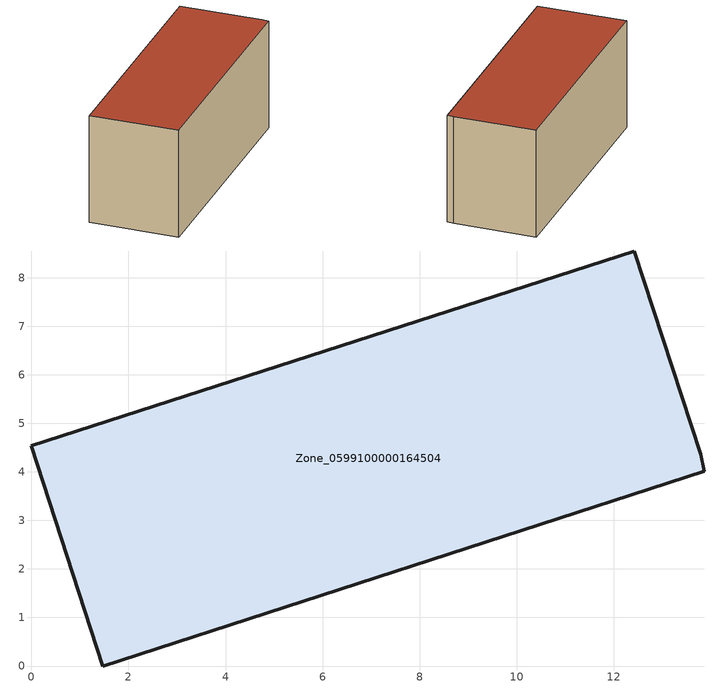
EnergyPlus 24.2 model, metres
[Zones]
Zone_0599100000164504
 floor ground (C_G): 12.42,8.55 13.79,4.36 13.86,4.01 1.47,0 0,4.54 z3.33
 wall outside (C_F): 13.79,4.36 12.42,8.55 0,4.54 1.47,0 13.86,4.01 13.79,4.36 z3.33:9.28
 roof outside (C_R): 13.86,4.01 13.79,4.36 12.42,8.55 0,4.54 1.47,0 z9.28
[BUILDING]
Pand.0599100000164504: North Axis=0; Terrain=City; Loads Convergence Tolerance Value=0.04; Temperature Convergence Tolerance Value=0.4; Solar Distribution=FullExterior; Maximum Number of Warmup Days=25; Minimum Number of Warmup Days=1
[Site:Location]
Rotterdam.The.Hague.AP_ZH_NLD Design_Conditions: Latitude=51.96; Longitude=4.45; Time Zone=1; Elevation=-4.5
[SITE:GROUNDTEMPERATURE:BUILDINGSURFACE]
18, 18, 18, 18, 18, 18, 18, 18, 18, 18, 18, 18
[MATERIAL] Thermal Absorptance=0.9; Solar Absorptance=0.7; Visible Absorptance=0.7
Name | Roughness | Thickness | Conductivity | Density | Specific Heat
G.TC.1946-1964 | MediumSmooth | 0.15 | 1 | 540 | 1210
F.TC.1946-1964 | Rough | 0.3 | 0.857143 | 1920 | 840
R.TC.1946-1964 | MediumRough | 0.2 | 0.235294 | 1500 | 1000
[CONSTRUCTION]
C_G: G.TC.1946-1964
C_F: F.TC.1946-1964
C_R: R.TC.1946-1964
[ZONE]
Zone_0599100000164504: Type=1; Multiplier=1; Ceiling Height=Autocalculate; Volume=Autocalculate; Floor Area=autocalculate; Part of Total Floor Area=Yes
[ZONEINFILTRATION:DESIGNFLOWRATE]
Infil_Zone_0599100000164504: Zone or ZoneList or Space or SpaceList=Zone_0599100000164504; Schedule=AlwaysOn; Design Flow Rate Calculation Method=Flow/Area; Flow Rate per Floor Area=0.003; Constant Term Coefficient=1; Temperature Term Coefficient=0; Velocity Term Coefficient=0; Velocity Squared Term Coefficient=0
[HVACTEMPLATE:ZONE:IDEALLOADSAIRSYSTEM]
Zone_0599100000164504: Maximum Heating Supply Air Temperature=50; Minimum Cooling Supply Air Temperature=13; Maximum Heating Supply Air Humidity Ratio=0.0156; Minimum Cooling Supply Air Humidity Ratio=0.0077; Heating Limit=NoLimit; Cooling Limit=NoLimit; Dehumidification Control Type=ConstantSensibleHeatRatio; Cooling Sensible Heat Ratio=0.7; Dehumidification Setpoint=60; Humidification Control Type=None; Humidification Setpoint=30; Outdoor Air Method=None; Outdoor Air Flow Rate per Person=0.00944; Outdoor Air Flow Rate per Zone Floor Area=0; Outdoor Air Flow Rate per Zone=0; Demand Controlled Ventilation Type=None; Outdoor Air Economizer Type=NoEconomizer; Heat Recovery Type=None; Sensible Heat Recovery Effectiveness=0.7; Latent Heat Recovery Effectiveness=0.65
[ZONECONTROL:THERMOSTAT]
ThermostatControl_Zone_0599100000164504: Zone or ZoneList=Zone_0599100000164504; Control Type Schedule=DualSetpointControlType; Control 1=Thermostat_Zone_0599100000164504; Temperature Difference Between Cutout And Setpoint=0
[THERMOSTATSETPOINT:DUALSETPOINT]
Thermostat_Zone_0599100000164504: Heating Setpoint Temperature Schedule=HeatingSetpoint_Zone_0599100000164504; Cooling Setpoint Temperature Schedule=CoolingSetpoint_Zone_0599100000164504
[SCHEDULE:COMPACT]
HeatingSetpoint_Zone_0599100000164504: Through: 12/31, For: AllDays, Until: 24:00, 21
CoolingSetpoint_Zone_0599100000164504: Through: 12/31, For: AllDays, Until: 24:00, 24
DualSetpointControlType: Through: 12/31, For: AllDays, Until: 24:00, 4
AlwaysOn: Through: 12/31, For: AllDays, Until: 24:00, 1
